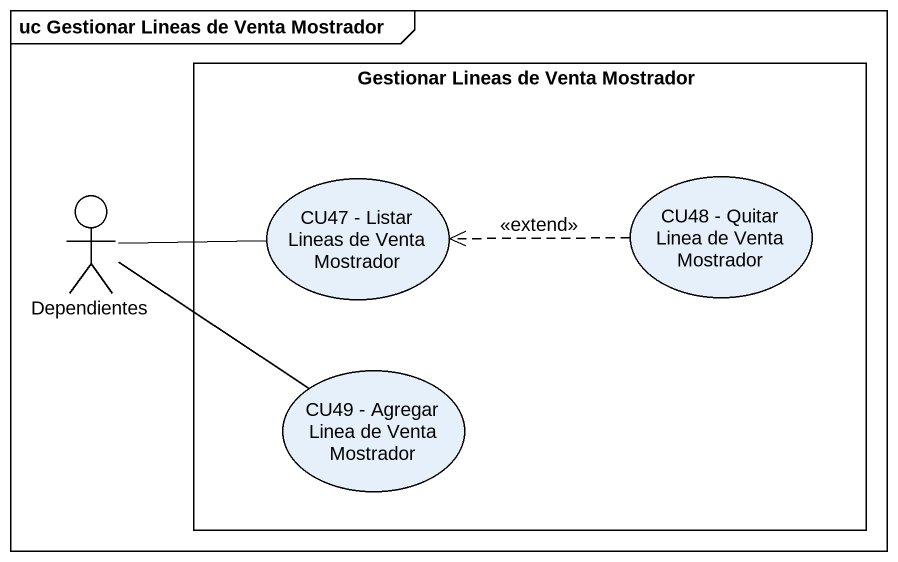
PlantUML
@startuml
mainframe uc Gestionar Lineas de Venta Mostrador
rectangle "Gestionar Lineas de Venta Mostrador" as Gestionar_Lineas_de_Venta {
  usecase "CU47 - Listar Lineas de Venta Mostrador" as CU47_Listar_Lineas_de_Venta
  usecase "CU48 - Quitar Linea de Venta Mostrador" as CU48_Quitar_Linea_de_Venta
  usecase "CU49 - Agregar Linea de Venta Mostrador" as CU49_Agregar_Linea_de_Venta
}
actor Dependientes
Dependientes -right- CU47_Listar_Lineas_de_Venta
Dependientes -right- CU49_Agregar_Linea_de_Venta
CU48_Quitar_Linea_de_Venta .left.> CU47_Listar_Lineas_de_Venta : <<extend>>
@enduml
